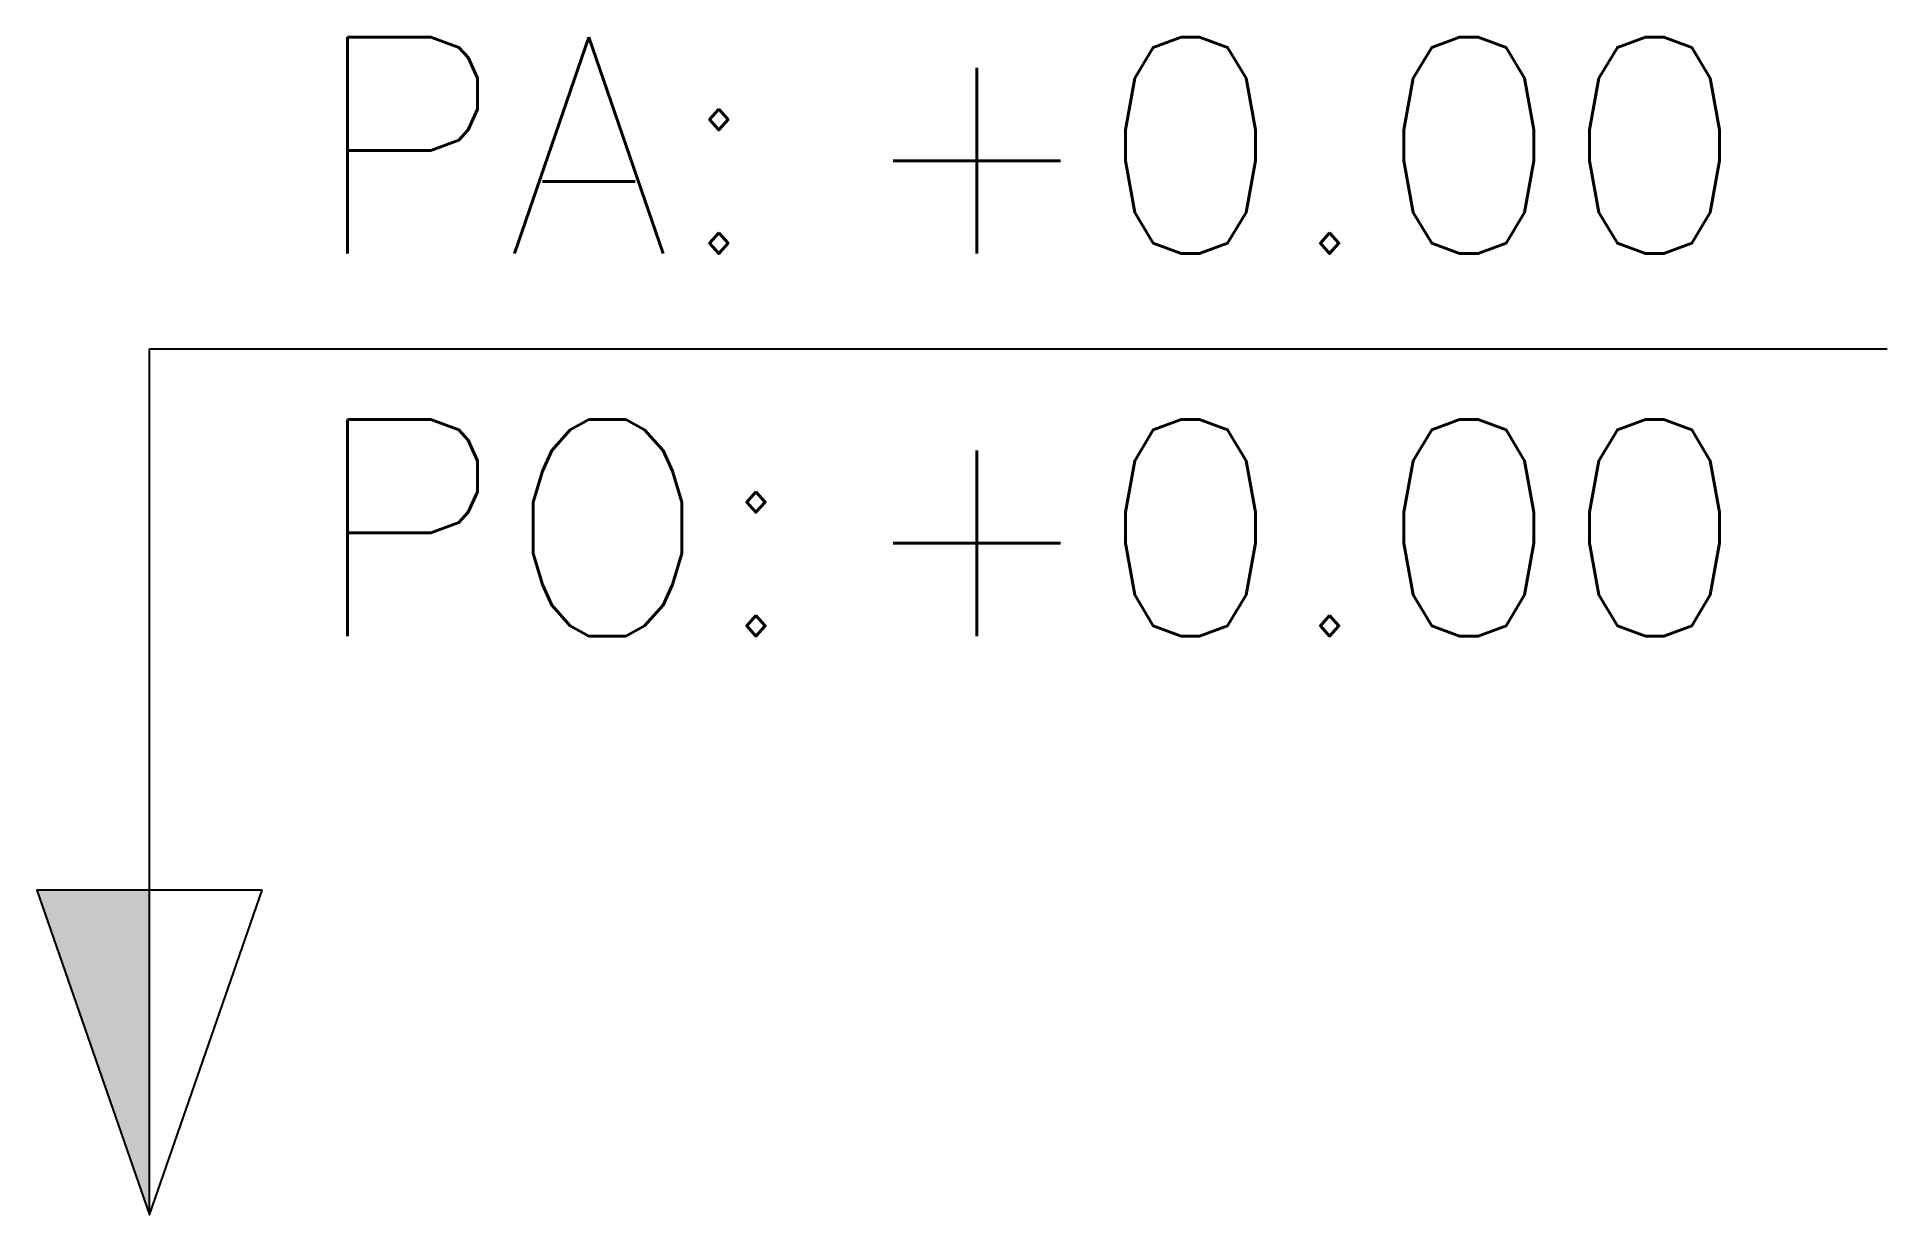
# Model space of a CAD drawing. Header units: millimetres. Extents: x 1163.93 to 1165.64, y -1454.07 to -1452.99.
import ezdxf

# ---------------------------------------------------------------- set-up
doc = ezdxf.new("R2010")
doc.units = ezdxf.units.MM
doc.layers.add('Símbolos_Gráficos', color=1, linetype='Continuous')
doc.styles.add('r80', font='romans.shx')

msp = doc.modelspace()

# ---------------------------------------------------------------- hatches: boundary and pattern name
at = {"layer": 'Símbolos_Gráficos'}
msp.add_hatch(color=256, dxfattribs=at).paths.add_polyline_path([(1164.0376, -1453.7745), (1163.9337, -1453.7745), (1164.0376, -1454.0745)])

# ---------------------------------------------------------------- linework, layer by layer
at = {"layer": 'Símbolos_Gráficos', "color": 2}
for p, q in [((1164.0376, -1454.0745), (1164.0376, -1453.2745)), ((1164.0376, -1453.2745), (1165.6416, -1453.2745))]:
    msp.add_line(p, q, dxfattribs=at)
msp.add_lwpolyline([(1164.1416, -1453.7745), (1163.9337, -1453.7745), (1164.0376, -1454.0745)], close=True, dxfattribs=at)

# ---------------------------------------------------------------- texts
at = {"layer": 'Símbolos_Gráficos', "color": 2, "style": 'r80'}
for s, p in [('PA:', (1164.186, -1453.1867)), ('PO:', (1164.186, -1453.5399))]:
    msp.add_text(s, height=0.2, dxfattribs=at).set_placement(p)
for p in [(1164.6899, -1453.1867), (1164.6899, -1453.5399)]:
    msp.add_attdef('+0.00', p, '+0.00', height=0.2, dxfattribs=at)

doc.saveas('drawing.dxf')
